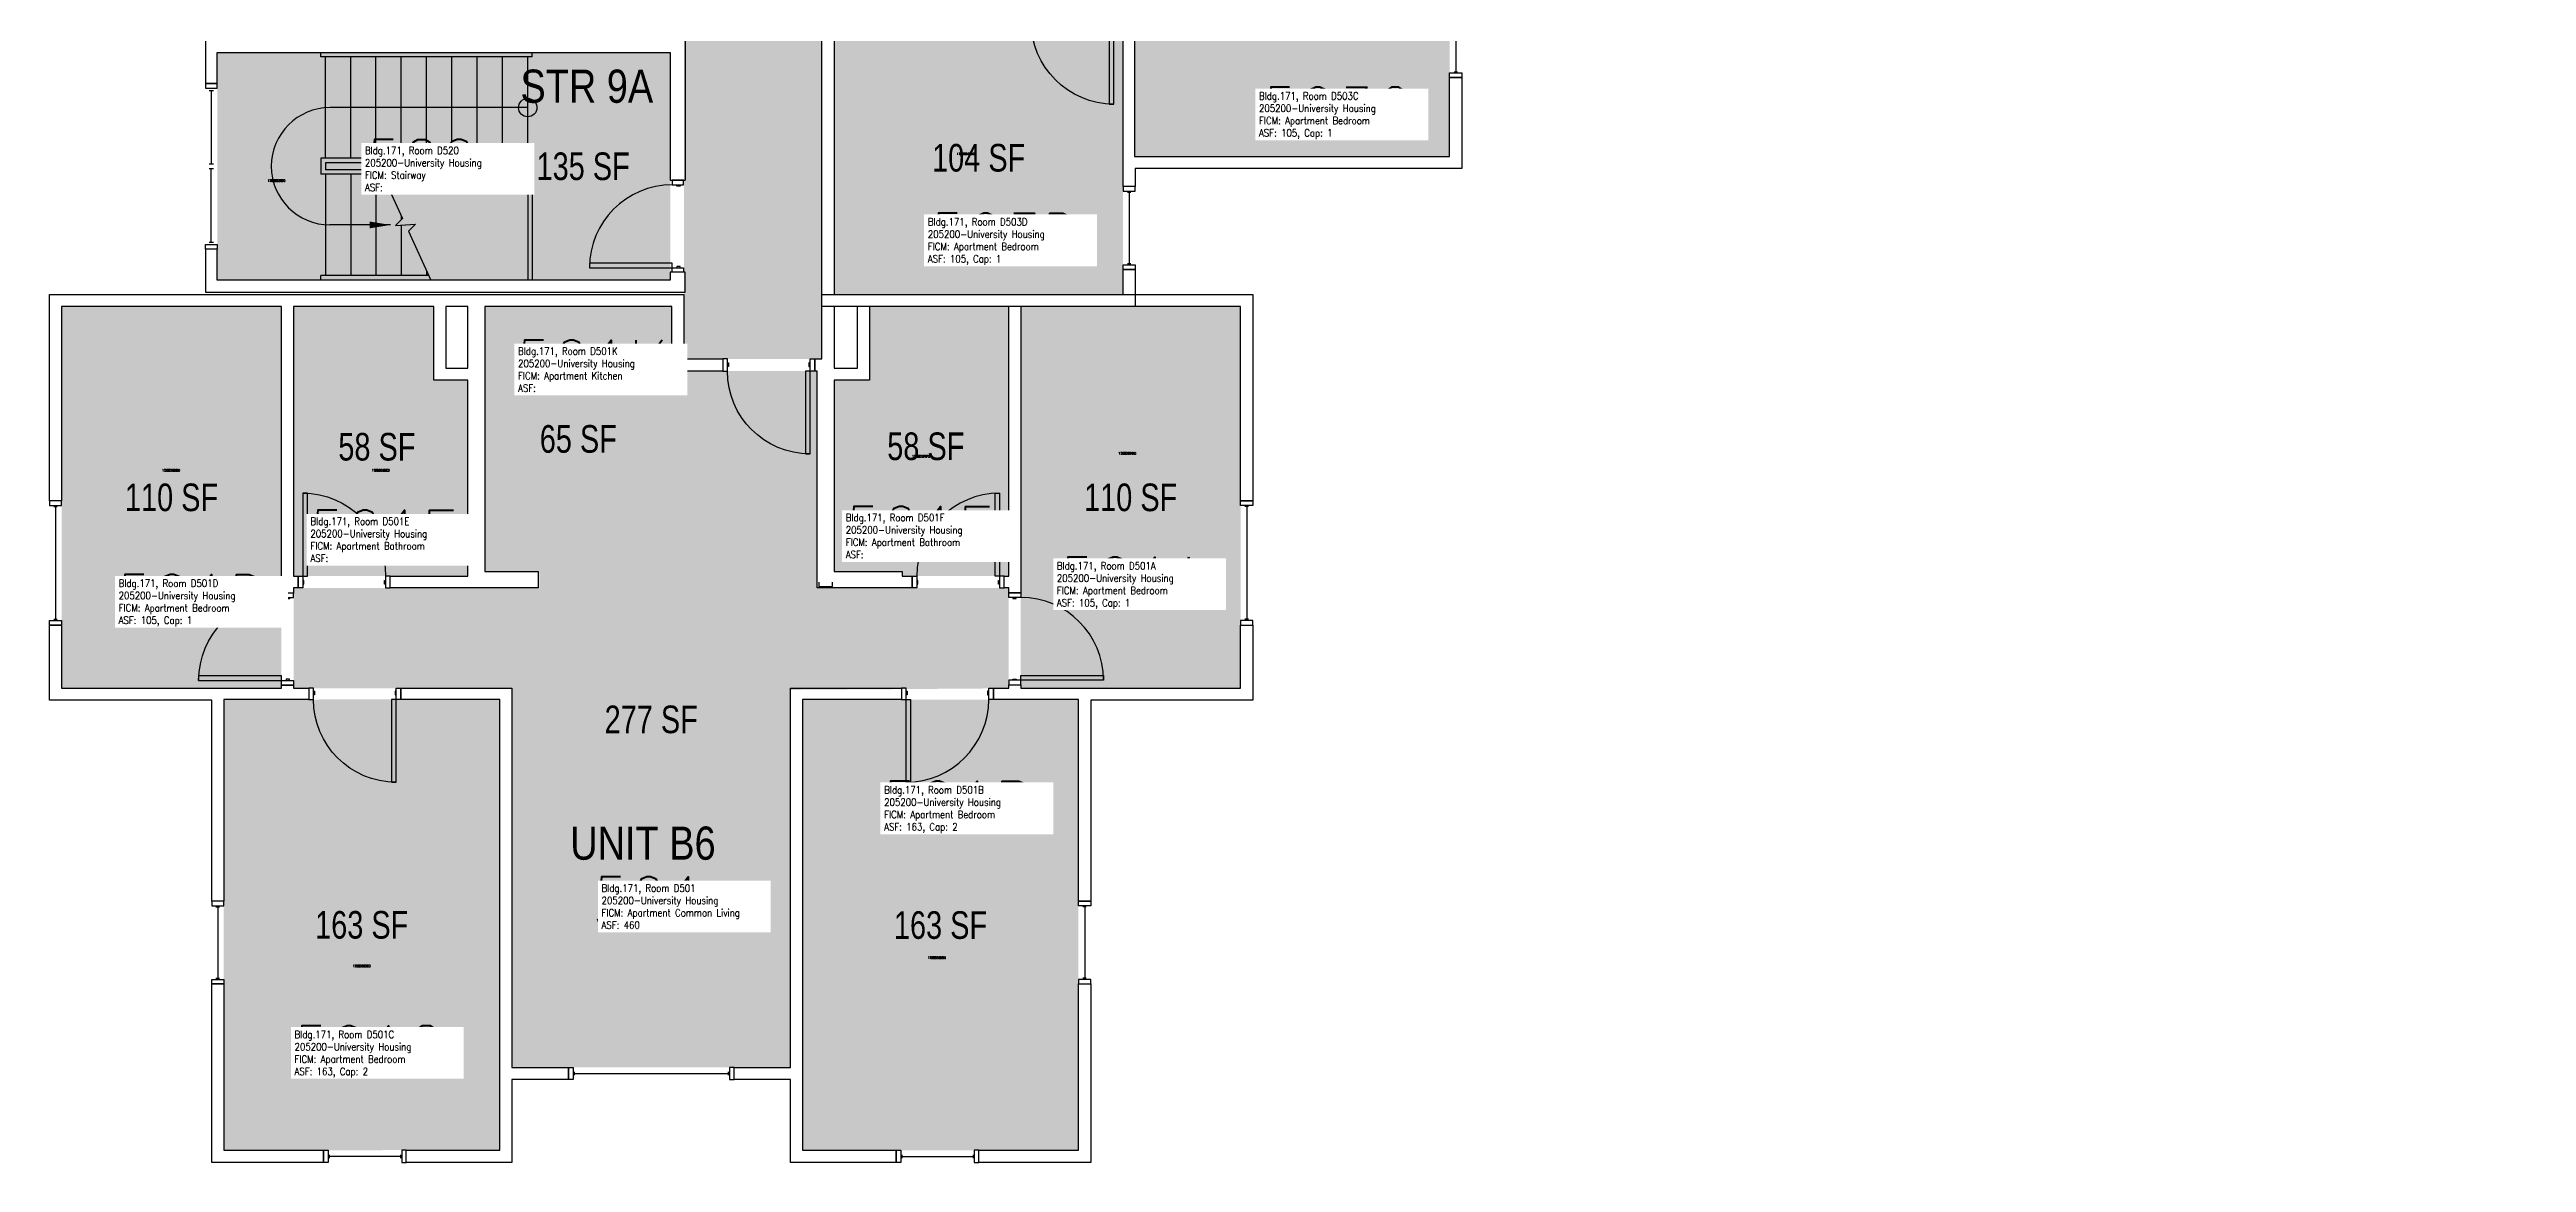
# Model space of a CAD drawing. Header units: inches. Extents: x -102 to 1651, y 245 to 1632.
# Drawn here: x -99 to 978, y 245 to 729 of the extents above; entities that cross this region are included whole.
import ezdxf
from ezdxf.enums import TextEntityAlignment as Align

# ---------------------------------------------------------------- set-up
doc = ezdxf.new("R2010")
doc.units = ezdxf.units.IN
doc.header["$LTSCALE"] = 48
doc.header["$MEASUREMENT"] = 0
for name, color, linetype in [('A-DOOR', 2, 'Continuous'), ('A-FLOR', 3, 'Continuous'), ('A-GLAZ', 1, 'Continuous'), ('A-IDEN-RNUM', 7, 'Continuous'), ('A-IDEN-SNUM', 4, 'Continuous'), ('A-IDEN-VNUM', 4, 'Continuous'), ('A-MISC', 1, 'Continuous'), ('A-WALL', 5, 'Continuous'), ('AREA-TEXT', 3, 'Continuous'), ('Rooms-Category-Color', 7, 'Continuous'), ('Rooms-College-Color', 7, 'Continuous'), ('Rooms-Department-Color', 7, 'Continuous'), ('Rooms-Division-Color', 7, 'Continuous'), ('Rooms-Information', 7, 'Continuous')]:
    doc.layers.add(name, color=color, linetype=linetype)
doc.styles.add('AREA', font='arial.ttf', dxfattribs={"width": 0.75, "height": 12})
doc.styles.add('DIMS', font='ARIALN.TTF')
doc.styles.add('ROOMSNUMBER', font='txt.shx', dxfattribs={"height": 0.03})
doc.styles.add('ROOMVNUMBER', font='simplex.shx', dxfattribs={"width": 0.85})
doc.styles.get("Standard").update_dxf_attribs({"font": 'ARIALN.TTF'})
doc.dimstyles.new('NBA 2004', dxfattribs={"dimscale": 128, "dimtxt": 0.125, "dimasz": 0.09375, "dimexe": 0.125, "dimexo": 0.125, "dimgap": 0.0625, "dimtad": 1, "dimdec": 3, "dimzin": 3, "dimdsep": 46, "dimlunit": 4, "dimtxsty": 'DIMS', "dimblk": 'ARCHTICK', "dimcen": 0.09375, "dimdle": 0.125, "dimclrd": 256, "dimclre": 256, "dimclrt": 2, "dimadec": 0, "dimazin": 0, "dimtfac": 0.75, "dimtdec": 3, "dimtmove": 2, "dimatfit": 2, "dimfxl": 0.125, "dimfrac": 2, "dimtolj": 1, "dimtzin": 0, "dimlwd": -1, "dimlwe": -1, "dimarcsym": 0})

# ---------------------------------------------------------------- blocks, each defined once
blk = doc.blocks.new('_ArchTick')
at = {"color": 0, "linetype": 'ByBlock', "const_width": 0.15}
blk.add_lwpolyline([(-0.5, -0.5), (0.5, 0.5)], dxfattribs=at)

msp = doc.modelspace()

# ---------------------------------------------------------------- hatches: boundary and pattern name
at = {"layer": 'Rooms-Category-Color', "true_color": 0xadadad}
for points in [[(989.6, 1273.7), (989.6, 1349.7), (977.9, 1349.7), (977.9, 1353.7), (615.1, 1353.7), (615.1, 1378.7), (532.8, 1378.7), (532.8, 1353.7), (348.7, 1353.7), (348.7, 1378.7), (266.4, 1378.7), (266.4, 1353.7), (176.6, 1353.7), (176.6, 1264.4), (151.6, 1264.4), (151.6, 1182), (176.6, 1182), (176.6, 594.4), (236.6, 594.4), (236.6, 985.2), (261.6, 985.2), (261.6, 1067.5), (236.6, 1067.5), (236, 1270.4), (381, 1270.4), (381, 1248.9), (524.6, 1248.7), (568.6, 1248.9), (568.6, 1269.7), (654.5, 1269.7), (654.5, 1293.7), (900.2, 1293.7), (900.2, 1269.7), (977.9, 1269.7), (977.9, 1273.7)], [(-26.3, 727.6), (170.7, 727.6), (170.7, 628.6), (-26.3, 628.6)]]:
    msp.add_hatch(color=253, dxfattribs=at).paths.add_polyline_path(points)
at = {"layer": 'Rooms-Category-Color', "true_color": 0x728ef3}
for points in [[(372.9, 682.4), (509.6, 682.4), (509.6, 790), (372.9, 790)], [(241.9, 622.4), (367.6, 622.4), (367.6, 741.1), (241.9, 741.1)], [(1.6, 617.1), (-94, 617.1), (-94, 451.2), (1.6, 451.2)], [(67.9, 617.1), (6.9, 617.1), (6.9, 500), (82.7, 500), (82.7, 585.1), (67.9, 585.1)], [(171.4, 617.1), (90, 617.1), (90, 502), (171.4, 502)], [(317.9, 617.1), (317.9, 500), (271.5, 500), (271.5, 502), (241.9, 502), (241.9, 585.1), (257.3, 585.1), (257.3, 617.1)], [(418.7, 617.1), (323.1, 617.1), (323.1, 492.6), (323.1, 451.2), (418.7, 451.2)], [(101.8, 286.4), (223, 286.4), (223, 450.5), (317.9, 451.2), (317.9, 494.8), (234.6, 494.8), (234.6, 589.1), (171.4, 589.1), (171.4, 502), (113.8, 502), (113.8, 494.8), (6.9, 494.8), (6.9, 451.2), (101.7, 451.2)], [(96.5, 446.4), (-23.5, 446.3), (-23.5, 250.4), (96.5, 250.5)], [(228.2, 446.3), (348.2, 446.2), (348.2, 250.3), (228.2, 250.4)]]:
    msp.add_hatch(color=171, dxfattribs=at).paths.add_polyline_path(points)
at = {"layer": 'Rooms-College-Color', "true_color": 0xadadad}
for points in [[(989.6, 1273.7), (989.6, 1349.7), (977.9, 1349.7), (977.9, 1353.7), (615.1, 1353.7), (615.1, 1378.7), (532.8, 1378.7), (532.8, 1353.7), (348.7, 1353.7), (348.7, 1378.7), (266.4, 1378.7), (266.4, 1353.7), (176.6, 1353.7), (176.6, 1264.4), (151.6, 1264.4), (151.6, 1182), (176.6, 1182), (176.6, 594.4), (236.6, 594.4), (236.6, 985.2), (261.6, 985.2), (261.6, 1067.5), (236.6, 1067.5), (236, 1270.4), (381, 1270.4), (381, 1248.9), (524.6, 1248.7), (568.6, 1248.9), (568.6, 1269.7), (654.5, 1269.7), (654.5, 1293.7), (900.2, 1293.7), (900.2, 1269.7), (977.9, 1269.7), (977.9, 1273.7)], [(372.9, 682.4), (509.6, 682.4), (509.6, 790), (372.9, 790)], [(241.9, 622.4), (367.6, 622.4), (367.6, 741.1), (241.9, 741.1)], [(-26.3, 727.6), (170.7, 727.6), (170.7, 628.6), (-26.3, 628.6)], [(1.6, 617.1), (-94, 617.1), (-94, 451.2), (1.6, 451.2)], [(67.9, 617.1), (6.9, 617.1), (6.9, 500), (82.7, 500), (82.7, 585.1), (67.9, 585.1)], [(171.4, 617.1), (90, 617.1), (90, 502), (171.4, 502)], [(317.9, 617.1), (317.9, 500), (271.5, 500), (271.5, 502), (241.9, 502), (241.9, 585.1), (257.3, 585.1), (257.3, 617.1)], [(418.7, 617.1), (323.1, 617.1), (323.1, 492.6), (323.1, 451.2), (418.7, 451.2)], [(101.8, 286.4), (223, 286.4), (223, 450.5), (317.9, 451.2), (317.9, 494.8), (234.6, 494.8), (234.6, 589.1), (171.4, 589.1), (171.4, 502), (113.8, 502), (113.8, 494.8), (6.9, 494.8), (6.9, 451.2), (101.7, 451.2)], [(96.5, 446.4), (-23.5, 446.3), (-23.5, 250.4), (96.5, 250.5)], [(228.2, 446.3), (348.2, 446.2), (348.2, 250.3), (228.2, 250.4)]]:
    msp.add_hatch(color=253, dxfattribs=at).paths.add_polyline_path(points)
at = {"layer": 'Rooms-Department-Color', "true_color": 0xacacac}
for points in [[(989.6, 1273.7), (989.6, 1349.7), (977.9, 1349.7), (977.9, 1353.7), (615.1, 1353.7), (615.1, 1378.7), (532.8, 1378.7), (532.8, 1353.7), (348.7, 1353.7), (348.7, 1378.7), (266.4, 1378.7), (266.4, 1353.7), (176.6, 1353.7), (176.6, 1264.4), (151.6, 1264.4), (151.6, 1182), (176.6, 1182), (176.6, 594.4), (236.6, 594.4), (236.6, 985.2), (261.6, 985.2), (261.6, 1067.5), (236.6, 1067.5), (236, 1270.4), (381, 1270.4), (381, 1248.9), (524.6, 1248.7), (568.6, 1248.9), (568.6, 1269.7), (654.5, 1269.7), (654.5, 1293.7), (900.2, 1293.7), (900.2, 1269.7), (977.9, 1269.7), (977.9, 1273.7)], [(-26.3, 727.6), (170.7, 727.6), (170.7, 628.6), (-26.3, 628.6)]]:
    msp.add_hatch(color=253, dxfattribs=at).paths.add_polyline_path(points)
at = {"layer": 'Rooms-Department-Color', "true_color": 0x604aed}
for points in [[(372.9, 682.4), (509.6, 682.4), (509.6, 790), (372.9, 790)], [(241.9, 622.4), (367.6, 622.4), (367.6, 741.1), (241.9, 741.1)], [(1.6, 617.1), (-94, 617.1), (-94, 451.2), (1.6, 451.2)], [(67.9, 617.1), (6.9, 617.1), (6.9, 500), (82.7, 500), (82.7, 585.1), (67.9, 585.1)], [(171.4, 617.1), (90, 617.1), (90, 502), (171.4, 502)], [(317.9, 617.1), (317.9, 500), (271.5, 500), (271.5, 502), (241.9, 502), (241.9, 585.1), (257.3, 585.1), (257.3, 617.1)], [(418.7, 617.1), (323.1, 617.1), (323.1, 492.6), (323.1, 451.2), (418.7, 451.2)], [(101.8, 286.4), (223, 286.4), (223, 450.5), (317.9, 451.2), (317.9, 494.8), (234.6, 494.8), (234.6, 589.1), (171.4, 589.1), (171.4, 502), (113.8, 502), (113.8, 494.8), (6.9, 494.8), (6.9, 451.2), (101.7, 451.2)], [(96.5, 446.4), (-23.5, 446.3), (-23.5, 250.4), (96.5, 250.5)], [(228.2, 446.3), (348.2, 446.2), (348.2, 250.3), (228.2, 250.4)]]:
    msp.add_hatch(color=173, dxfattribs=at).paths.add_polyline_path(points)
at = {"layer": 'Rooms-Division-Color', "true_color": 0xadadad}
for points in [[(989.6, 1273.7), (989.6, 1349.7), (977.9, 1349.7), (977.9, 1353.7), (615.1, 1353.7), (615.1, 1378.7), (532.8, 1378.7), (532.8, 1353.7), (348.7, 1353.7), (348.7, 1378.7), (266.4, 1378.7), (266.4, 1353.7), (176.6, 1353.7), (176.6, 1264.4), (151.6, 1264.4), (151.6, 1182), (176.6, 1182), (176.6, 594.4), (236.6, 594.4), (236.6, 985.2), (261.6, 985.2), (261.6, 1067.5), (236.6, 1067.5), (236, 1270.4), (381, 1270.4), (381, 1248.9), (524.6, 1248.7), (568.6, 1248.9), (568.6, 1269.7), (654.5, 1269.7), (654.5, 1293.7), (900.2, 1293.7), (900.2, 1269.7), (977.9, 1269.7), (977.9, 1273.7)], [(-26.3, 727.6), (170.7, 727.6), (170.7, 628.6), (-26.3, 628.6)]]:
    msp.add_hatch(color=253, dxfattribs=at).paths.add_polyline_path(points)
at = {"layer": 'Rooms-Division-Color', "true_color": 0x604aed}
for points in [[(372.9, 682.4), (509.6, 682.4), (509.6, 790), (372.9, 790)], [(241.9, 622.4), (367.6, 622.4), (367.6, 741.1), (241.9, 741.1)], [(1.6, 617.1), (-94, 617.1), (-94, 451.2), (1.6, 451.2)], [(67.9, 617.1), (6.9, 617.1), (6.9, 500), (82.7, 500), (82.7, 585.1), (67.9, 585.1)], [(171.4, 617.1), (90, 617.1), (90, 502), (171.4, 502)], [(317.9, 617.1), (317.9, 500), (271.5, 500), (271.5, 502), (241.9, 502), (241.9, 585.1), (257.3, 585.1), (257.3, 617.1)], [(418.7, 617.1), (323.1, 617.1), (323.1, 492.6), (323.1, 451.2), (418.7, 451.2)], [(101.8, 286.4), (223, 286.4), (223, 450.5), (317.9, 451.2), (317.9, 494.8), (234.6, 494.8), (234.6, 589.1), (171.4, 589.1), (171.4, 502), (113.8, 502), (113.8, 494.8), (6.9, 494.8), (6.9, 451.2), (101.7, 451.2)], [(96.5, 446.4), (-23.5, 446.3), (-23.5, 250.4), (96.5, 250.5)], [(228.2, 446.3), (348.2, 446.2), (348.2, 250.3), (228.2, 250.4)]]:
    msp.add_hatch(color=173, dxfattribs=at).paths.add_polyline_path(points)

# ---------------------------------------------------------------- linework, layer by layer
at = {"layer": 'A-DOOR'}
for points in [[(363.6, 741.1), (361.6, 741.1), (361.6, 705.1), (363.6, 705.1)], [(176.5, 670), (176.5, 672), (171.5, 672), (171.5, 670)], [(175, 670), (175, 669.5), (173.5, 669.5), (173.5, 670)], [(171.5, 634), (171.5, 636), (135.5, 636), (135.5, 634)], [(176.5, 634), (176.5, 632), (171.5, 632), (171.5, 634)], [(175, 634), (175, 634.5), (173.5, 634.5), (173.5, 634)], [(195.5, 594.4), (193.5, 594.4), (193.5, 589.1), (195.5, 589.1)], [(195.5, 592.6), (196, 592.6), (196, 591.1), (195.5, 591.1)], [(231.5, 592.6), (231, 592.6), (231, 591.1), (231.5, 591.1)], [(231.5, 594.4), (233.5, 594.4), (233.5, 589.1), (231.5, 589.1)], [(231.5, 589.1), (229.5, 589.1), (229.5, 553.1), (231.5, 553.1)], [(10.9, 500), (12.9, 500), (12.9, 536), (10.9, 536)], [(313.9, 500), (311.9, 500), (311.9, 536), (313.9, 536)], [(10.9, 494.8), (8.9, 494.8), (8.9, 500), (10.9, 500)], [(10.9, 496.5), (11.4, 496.5), (11.4, 498), (10.9, 498)], [(46.9, 496.5), (46.4, 496.5), (46.4, 498), (46.9, 498)], [(46.9, 494.8), (48.9, 494.8), (48.9, 500), (46.9, 500)], [(277.9, 494.8), (275.9, 494.8), (275.9, 500), (277.9, 500)], [(277.9, 496.5), (278.4, 496.5), (278.4, 498), (277.9, 498)], [(313.9, 496.5), (313.4, 496.5), (313.4, 498), (313.9, 498)], [(313.9, 494.8), (315.9, 494.8), (315.9, 500), (313.9, 500)], [(6.9, 490.6), (6.9, 492.6), (1.6, 492.6), (1.6, 490.6)], [(5.1, 490.6), (5.1, 490.1), (3.6, 490.1), (3.6, 490.6)], [(317.9, 490.7), (317.9, 492.7), (323.1, 492.7), (323.1, 490.7)], [(319.6, 490.7), (319.6, 490.2), (321.1, 490.2), (321.1, 490.7)], [(1.6, 454.6), (1.6, 456.6), (-34.4, 456.6), (-34.4, 454.6)], [(6.9, 454.6), (6.9, 452.6), (1.6, 452.6), (1.6, 454.6)], [(5.1, 454.6), (5.1, 455.1), (3.6, 455.1), (3.6, 454.6)], [(317.9, 454.7), (317.9, 452.7), (323.1, 452.7), (323.1, 454.7)], [(319.6, 454.7), (319.6, 455.2), (321.1, 455.2), (321.1, 454.7)], [(323.1, 454.7), (323.1, 456.7), (359.1, 456.7), (359.1, 454.7)], [(15.5, 451.2), (13.5, 451.2), (13.5, 446.4), (15.5, 446.4)], [(15.5, 449.9), (16, 449.9), (16, 448.4), (15.5, 448.4)], [(51.5, 446.4), (49.5, 446.4), (49.5, 410.4), (51.5, 410.4)], [(51.5, 449.9), (51, 449.9), (51, 448.4), (51.5, 448.4)], [(51.5, 451.2), (53.5, 451.2), (53.5, 446.4), (51.5, 446.4)], [(273.2, 451.2), (271.2, 451.2), (271.2, 446.4), (273.2, 446.4)], [(273.2, 449.9), (273.7, 449.9), (273.7, 448.4), (273.2, 448.4)], [(273.2, 446.4), (275.2, 446.4), (275.2, 410.4), (273.2, 410.4)], [(309.2, 449.9), (308.7, 449.9), (308.7, 448.4), (309.2, 448.4)], [(309.2, 451.2), (311.2, 451.2), (311.2, 446.4), (309.2, 446.4)]]:
    msp.add_lwpolyline(points, close=True, dxfattribs=at)
at = {"layer": 'A-DOOR', "extrusion": (0, 0, -1)}
for centre, start, end in [((-363.6, 741.1), 270, 0), ((-231.5, 589.1), 270, 0), ((-10.9, 500), 90, 180), ((-1.6, 454.6), 0, 90), ((-51.5, 446.4), 270, 0)]:
    msp.add_arc(centre, 36, start, end, dxfattribs=at)
at = {"layer": 'A-DOOR'}
for centre, start, end in [((171.5, 634), 90, 180), ((313.9, 500), 90, 180), ((323.1, 454.7), 0, 90), ((273.2, 446.4), 270, 0)]:
    msp.add_arc(centre, 36, start, end, dxfattribs=at)
at = {"layer": 'A-FLOR'}
for p, q in [((18.7, 725.6), (18.7, 727.6)), ((110.7, 725.6), (18.7, 725.6)), ((20.7, 681.6), (20.7, 725.6)), ((31.7, 681.6), (31.7, 725.6)), ((42.7, 681.6), (42.7, 725.6)), ((53.7, 681.6), (53.7, 725.6)), ((64.7, 681.6), (64.7, 725.6)), ((75.7, 681.6), (75.7, 725.6)), ((86.7, 681.6), (86.7, 725.6)), ((97.7, 681.6), (97.7, 725.6)), ((108.7, 681.6), (108.7, 725.6)), ((110.7, 725.6), (110.7, 727.6)), ((108.7, 703.6), (22.7, 703.6)), ((110.7, 681.6), (18.7, 681.6)), ((18.7, 681.6), (18.7, 674.6)), ((108.7, 679.6), (20.7, 679.6)), ((20.7, 679.6), (20.7, 676.6)), ((108.7, 679.6), (108.7, 628.6)), ((110.7, 681.6), (110.7, 628.6)), ((45.5, 674.6), (18.7, 674.6)), ((44.6, 676.6), (20.7, 676.6)), ((20.7, 674.6), (20.7, 630.6)), ((31.7, 674.6), (31.7, 630.6)), ((42.7, 674.6), (42.7, 630.6)), ((53.7, 656.6), (53.7, 654.8)), ((53.7, 652.5), (53.7, 630.6)), ((65.6, 630.6), (18.7, 630.6)), ((18.7, 628.6), (18.7, 630.6)), ((64.7, 632.4), (64.7, 630.6))]:
    msp.add_line(p, q, dxfattribs=at)
msp.add_lwpolyline([(44.6, 676.6), (54.3, 655.4), (51.2, 652.3), (59.9, 653), (56.8, 649.9), (66.5, 628.6)], dxfattribs=at)
msp.add_circle((108.7, 703.6), 4, dxfattribs=at)
msp.add_arc((22.7, 678.1), 25.5, 90, 270, dxfattribs=at)
at = {"layer": 'A-GLAZ'}
for p, q in [((512.3, 768.2), (512.3, 719.2)), ((-29.9, 711.1), (-27.9, 711.1)), ((-28.9, 711.1), (-28.9, 679.1)), ((511.5, 719.2), (513, 719.2)), ((-29.9, 679.1), (-27.9, 679.1)), ((-29.9, 677.1), (-27.9, 677.1)), ((-28.9, 645.1), (-28.9, 677.1)), ((369.5, 666.8), (371, 666.8)), ((370.3, 666.8), (370.3, 635.8)), ((-29.9, 645.1), (-27.9, 645.1)), ((369.5, 635.8), (371, 635.8)), ((-97.4, 530.2), (-95.9, 530.2)), ((-96.6, 530.2), (-96.6, 481.2)), ((422.1, 530.2), (420.6, 530.2)), ((421.4, 530.2), (421.4, 481.2)), ((-97.4, 481.2), (-95.9, 481.2)), ((422.1, 481.2), (420.6, 481.2)), ((-26.9, 356.2), (-25.4, 356.2)), ((-26.1, 356.2), (-26.1, 325.2)), ((351.6, 356.2), (350.1, 356.2)), ((350.9, 356.2), (350.9, 325.2)), ((-26.9, 325.2), (-25.4, 325.2)), ((351.6, 325.2), (350.1, 325.2)), ((128.9, 284.5), (128.9, 283)), ((195.9, 283.7), (128.9, 283.7)), ((195.9, 284.5), (195.9, 283)), ((22.4, 248.5), (22.4, 247)), ((53.4, 247.7), (22.4, 247.7)), ((53.4, 248.5), (53.4, 247)), ((271.4, 248.5), (271.4, 247)), ((271.4, 247.7), (302.4, 247.7)), ((302.4, 248.5), (302.4, 247))]:
    msp.add_line(p, q, dxfattribs=at)
for points in [[(-26.4, 712.1), (-26.4, 714.1), (-31.4, 714.1), (-31.4, 712.1)], [(514.9, 718.7), (514.9, 716.7), (509.6, 716.7), (509.6, 718.7)], [(372.9, 667.3), (372.9, 669.3), (367.6, 669.3), (367.6, 667.3)], [(-26.4, 644.1), (-26.4, 642.1), (-31.4, 642.1), (-31.4, 644.1)], [(372.9, 635.3), (372.9, 633.3), (367.6, 633.3), (367.6, 635.3)], [(-94, 530.7), (-94, 532.7), (-99.3, 532.7), (-99.3, 530.7)], [(418.7, 530.7), (418.7, 532.7), (424, 532.7), (424, 530.7)], [(-94, 480.7), (-94, 478.7), (-99.3, 478.7), (-99.3, 480.7)], [(418.7, 480.7), (418.7, 478.7), (424, 478.7), (424, 480.7)], [(-23.5, 356.7), (-23.5, 358.7), (-28.7, 358.7), (-28.7, 356.7)], [(348.2, 356.7), (348.2, 358.7), (353.5, 358.7), (353.5, 356.7)], [(-23.5, 324.7), (-23.5, 322.7), (-28.7, 322.7), (-28.7, 324.7)], [(348.2, 324.7), (348.2, 322.7), (353.5, 322.7), (353.5, 324.7)], [(128.4, 281.1), (126.4, 281.1), (126.4, 286.4), (128.4, 286.4)], [(196.4, 281.1), (198.4, 281.1), (198.4, 286.4), (196.4, 286.4)], [(21.9, 245.1), (19.9, 245.1), (19.9, 250.4), (21.9, 250.4)], [(53.9, 245.1), (55.9, 245.1), (55.9, 250.4), (53.9, 250.4)], [(270.9, 245.1), (268.9, 245.1), (268.9, 250.4), (270.9, 250.4)], [(302.9, 245.1), (304.9, 245.1), (304.9, 250.4), (302.9, 250.4)]]:
    msp.add_lwpolyline(points, close=True, dxfattribs=at)
at = {"layer": 'A-WALL'}
for p, q in [((236.6, 617.1), (236.6, 745.7)), ((372.5, 749), (372.5, 682.4)), ((-31.5, 732.9), (-31.5, 714.1)), ((177.2, 738.9), (177.2, 672)), ((241.9, 741.1), (241.9, 622.4)), ((367.6, 677.8), (367.6, 741.1)), ((-26.3, 727.6), (170.7, 727.6)), ((-26.3, 714.1), (-26.3, 727.6)), ((170.7, 727.6), (170.7, 672)), ((-31.5, 714.1), (-26.3, 714.1)), ((509.6, 682.4), (509.6, 716.7)), ((509.6, 716.7), (514.9, 716.7)), ((514.9, 716.7), (514.9, 677.1)), ((372.5, 682.4), (509.6, 682.4)), ((170.7, 672), (177.2, 672)), ((367.6, 669.3), (367.6, 677.8)), ((372.9, 669.3), (367.6, 669.3)), ((514.9, 677.1), (372.9, 677.1)), ((372.9, 677.1), (372.9, 669.3)), ((-26.3, 642.1), (-31.5, 642.1)), ((-31.5, 642.1), (-31.5, 623.4)), ((-26.3, 628.6), (-26.3, 642.1)), ((170.7, 628.6), (-26.3, 628.6)), ((177.2, 632), (170.7, 632)), ((170.7, 632), (170.7, 628.6)), ((177.2, 623.4), (177.2, 632)), ((367.6, 622.4), (367.6, 633.3)), ((367.6, 633.3), (372.9, 633.3)), ((372.9, 633.3), (372.9, 617.1)), ((-99.3, 532.7), (-99.3, 622.4)), ((-99.3, 622.4), (176.6, 622.4)), ((-94, 617.1), (-94, 532.7)), ((1.6, 617.1), (-94, 617.1)), ((-31.5, 623.4), (177.2, 623.4)), ((1.6, 492.6), (1.6, 617.1)), ((67.9, 617.1), (6.9, 617.1)), ((6.9, 617.1), (6.9, 500)), ((67.9, 585.1), (67.9, 617.1)), ((82.7, 617.1), (73.1, 617.1)), ((73.1, 617.1), (73.1, 590.4)), ((82.7, 590.4), (82.7, 617.1)), ((171.4, 617.1), (90, 617.1)), ((90, 617.1), (90, 502)), ((171.4, 589.1), (171.4, 617.1)), ((176.6, 622.4), (176.6, 594.4)), ((236.6, 622.4), (424, 622.4)), ((236.6, 594.4), (236.6, 622.4)), ((372.9, 617.1), (236.6, 617.1)), ((241.9, 622.4), (367.6, 622.4)), ((252.1, 617.1), (241.9, 617.1)), ((241.9, 617.1), (241.9, 590.4)), ((252.1, 590.4), (252.1, 617.1)), ((317.9, 617.1), (257.3, 617.1)), ((257.3, 617.1), (257.3, 585.1)), ((317.9, 500), (317.9, 617.1)), ((418.7, 617.1), (323.1, 617.1)), ((323.1, 617.1), (323.1, 492.7)), ((418.7, 532.7), (418.7, 617.1)), ((424, 622.4), (424, 532.7)), ((176.6, 594.4), (193.5, 594.4)), ((193.5, 594.4), (193.5, 589.1)), ((233.5, 589.1), (233.5, 594.4)), ((233.5, 594.4), (236.6, 594.4)), ((82.7, 585.1), (67.9, 585.1)), ((73.1, 590.4), (82.7, 590.4)), ((82.7, 500), (82.7, 585.1)), ((193.5, 589.1), (171.4, 589.1)), ((234.6, 589.1), (233.5, 589.1)), ((234.6, 494.8), (234.6, 589.1)), ((241.9, 590.4), (252.1, 590.4)), ((241.9, 585.1), (241.9, 502)), ((257.3, 585.1), (241.9, 585.1)), ((-94, 532.7), (-99.3, 532.7)), ((424, 532.7), (418.7, 532.7)), ((6.9, 500), (8.9, 500)), ((8.9, 500), (8.9, 494.8)), ((48.9, 494.8), (48.9, 500)), ((48.9, 500), (82.7, 500)), ((90, 502), (113.2, 502)), ((113.2, 502), (113.2, 494.8)), ((235.3, 497.4), (235.3, 495.4)), ((241.3, 495.4), (241.3, 497.4)), ((241.9, 502), (271.5, 502)), ((271.5, 502), (271.5, 500)), ((271.5, 500), (275.9, 500)), ((275.9, 500), (275.9, 494.8)), ((315.9, 494.8), (315.9, 500)), ((315.9, 500), (317.9, 500)), ((6.9, 492.6), (1.6, 492.6)), ((8.9, 494.8), (6.9, 494.8)), ((6.9, 494.8), (6.9, 492.6)), ((85.5, 494.8), (48.9, 494.8)), ((113.2, 494.8), (85.5, 494.8)), ((269.1, 494.8), (234.6, 494.8)), ((235.3, 495.4), (241.3, 495.4)), ((275.9, 494.8), (269.1, 494.8)), ((317.9, 494.8), (315.9, 494.8)), ((317.9, 492.7), (317.9, 494.8)), ((323.1, 492.7), (317.9, 492.7)), ((-99.3, 446), (-99.3, 478.7)), ((-99.3, 478.7), (-94, 478.7)), ((-94, 478.7), (-94, 451.2)), ((418.7, 451.2), (418.7, 478.7)), ((418.7, 478.7), (424, 478.7)), ((424, 478.7), (424, 446)), ((1.6, 451.2), (1.6, 452.6)), ((1.6, 452.6), (6.9, 452.6)), ((6.9, 452.6), (6.9, 451.2)), ((317.9, 451.2), (317.9, 452.7)), ((317.9, 452.7), (323.1, 452.7)), ((323.1, 452.7), (323.1, 451.2)), ((-28.7, 446), (-99.3, 446)), ((-94, 451.2), (-28.1, 451.2)), ((-28.7, 358.7), (-28.7, 446)), ((-28.1, 451.2), (1.6, 451.2)), ((-23.5, 446.4), (-23.5, 358.7)), ((13.5, 446.4), (-23.5, 446.4)), ((6.9, 451.2), (13.5, 451.2)), ((13.5, 451.2), (13.5, 446.4)), ((53.5, 446.4), (53.5, 451.2)), ((53.5, 451.2), (101.8, 451.2)), ((96.5, 446.4), (53.5, 446.4)), ((96.5, 250.4), (96.5, 446.4)), ((101.8, 451.2), (101.8, 286.4)), ((223, 451.2), (271.2, 451.2)), ((223, 286.4), (223, 451.2)), ((271.2, 446.4), (228.2, 446.4)), ((228.2, 446.4), (228.2, 250.4)), ((271.2, 451.2), (271.2, 446.4)), ((311.2, 446.4), (311.2, 451.2)), ((311.2, 451.2), (317.9, 451.2)), ((348.2, 446.4), (311.2, 446.4)), ((323.1, 451.2), (352.9, 451.2)), ((348.2, 358.7), (348.2, 446.4)), ((352.9, 451.2), (418.7, 451.2)), ((424, 446), (353.5, 446)), ((353.5, 446), (353.5, 358.7)), ((-23.5, 358.7), (-28.7, 358.7)), ((353.5, 358.7), (348.2, 358.7)), ((-28.7, 245.1), (-28.7, 322.7)), ((-28.7, 322.7), (-23.5, 322.7)), ((-23.5, 322.7), (-23.5, 250.4)), ((348.2, 250.4), (348.2, 322.7)), ((348.2, 322.7), (353.5, 322.7)), ((353.5, 322.7), (353.5, 245.1)), ((101.8, 286.4), (126.4, 286.4)), ((126.4, 281.1), (101.8, 281.1)), ((101.8, 281.1), (101.8, 245.1)), ((126.4, 286.4), (126.4, 281.1)), ((198.4, 281.1), (198.4, 286.4)), ((198.4, 286.4), (223, 286.4)), ((223, 281.1), (198.4, 281.1)), ((223, 245.1), (223, 281.1)), ((-23.5, 250.4), (19.9, 250.4)), ((19.9, 250.4), (19.9, 245.1)), ((55.9, 245.1), (55.9, 250.4)), ((55.9, 250.4), (96.5, 250.4)), ((228.2, 250.4), (268.9, 250.4)), ((268.9, 250.4), (268.9, 245.1)), ((304.9, 245.1), (304.9, 250.4)), ((304.9, 250.4), (348.2, 250.4)), ((19.9, 245.1), (-28.7, 245.1)), ((101.8, 245.1), (55.9, 245.1)), ((268.9, 245.1), (223, 245.1)), ((353.5, 245.1), (304.9, 245.1))]:
    msp.add_line(p, q, dxfattribs=at)

# ---------------------------------------------------------------- texts
at = {"layer": 'A-IDEN-RNUM', "style": 'ROOMSNUMBER', "width": 0.85}
for s, p in [('0503-D0', (299.1, 683.5)), ('0520-00', (-0.6, 671.9)), ('0501-K0', (125.8, 591.6)), ('0501-F0', (279.7, 552)), ('0501-A0', (369.4, 553.3)), ('0501-D0', (-46.4, 545.9)), ('0501-E0', (44.8, 545.9)), ('0501-00', (166.3, 356.6)), ('0501-B0', (286.6, 334.1)), ('0501-C0', (36.5, 330.5))]:
    msp.add_text(s, height=1, dxfattribs=at).set_placement(p, align=Align.MIDDLE_CENTER)
at = {"layer": 'A-IDEN-SNUM', "style": 'ROOMSNUMBER', "width": 0.85}
for s, p in [('1710D503D0', (299.1, 683.5)), ('1710D52000', (-0.6, 671.9)), ('1710D501K0', (125.8, 591.6)), ('1710D501F0', (279.7, 552)), ('1710D501A0', (369.4, 553.3)), ('1710D501D0', (-46.4, 545.9)), ('1710D501E0', (44.8, 545.9)), ('1710D50100', (166.3, 356.6)), ('1710D501B0', (286.6, 334.1)), ('1710D501C0', (36.5, 330.5))]:
    msp.add_text(s, height=1, dxfattribs=at).set_placement(p, align=Align.MIDDLE_CENTER)
at = {"layer": 'A-IDEN-VNUM', "style": 'ROOMVNUMBER', "width": 0.85}
for s, p in [('503C', (460.9, 701.2)), ('520', (62.5, 678.5)), ('503D', (316.4, 646.4)), ('501K', (136.4, 591.3)), ('501E', (45.7, 517.4)), ('501F', (278.4, 519)), ('501A', (371.5, 497)), ('501D', (-37.4, 489.4)), ('501B', (295.6, 399.6)), ('501', (161.3, 358)), ('501C', (39.6, 293.3))]:
    msp.add_text(s, height=22.5, dxfattribs=at).set_placement(p, align=Align.MIDDLE_CENTER)
at = {"layer": 'A-MISC'}
for s, p in [('STR 9A', (134.4, 705.7)), ('UNIT B6', (158.8, 376.7))]:
    msp.add_text(s, height=14.4, dxfattribs=at).set_placement(p, align=Align.CENTER)
at = {"layer": 'AREA-TEXT', "style": 'AREA', "width": 0.75}
for s, p in [('135 SF', (132.8, 678.1)), ('104 SF', (304.8, 681.8)), ('58 SF', (43.1, 556.2)), ('65 SF', (130.7, 559.6)), ('58 SF', (281.8, 556.4)), ('110 SF', (-46.2, 534.2)), ('110 SF', (370.9, 534.2)), ('277 SF', (162.4, 437.7)), ('163 SF', (36.5, 348.4)), ('163 SF', (288.2, 348.3))]:
    msp.add_text(s, height=12, dxfattribs=at).set_placement(p, align=Align.MIDDLE_CENTER)

# ---------------------------------------------------------------- leaders
at = {"layer": 'A-FLOR'}
msp.add_leader([(49, 652.6), (22.7, 652.6)], dimstyle='NBA 2004', override={"dimscale": 96, "dimasz": 0.09375, "dimgap": 0.0625, "dimtad": 0}, dxfattribs=at)

# ---------------------------------------------------------------- next in the draw order: texts
at = {"layer": 'Rooms-Information', "char_height": 3.214, "width": 72, "attachment_point": 7, "style": 'ROOMVNUMBER', "bg_fill": 3, "box_fill_scale": 1.5, "bg_fill_color": 256, "bg_fill_true_color": 13158600, "bg_fill_transparency": 0}
for s, insert in [('Bldg.171, Room D503C^M^J205200-University Housing^M^JFICM: Apartment Bedroom^M^JASF: 105, Cap: 1', (426.7, 689.9)), ('Bldg.171, Room D520^M^J205200-University Housing^M^JFICM: Stairway^M^JASF: ', (37.9, 667.3)), ('Bldg.171, Room D503D^M^J205200-University Housing^M^JFICM: Apartment Bedroom^M^JASF: 105, Cap: 1', (282.7, 635.2)), ('Bldg.171, Room D501K^M^J205200-University Housing^M^JFICM: Apartment Kitchen^M^JASF: ', (104.5, 580.1)), ('Bldg.171, Room D501F^M^J205200-University Housing^M^JFICM: Apartment Bathroom^M^JASF: ', (247, 507.7)), ('Bldg.171, Room D501E^M^J205200-University Housing^M^JFICM: Apartment Bathroom^M^JASF: ', (14.2, 506.1)), ('Bldg.171, Room D501A^M^J205200-University Housing^M^JFICM: Apartment Bedroom^M^JASF: 105, Cap: 1', (338.8, 485.7)), ('Bldg.171, Room D501D^M^J205200-University Housing^M^JFICM: Apartment Bedroom^M^JASF: 105, Cap: 1', (-69.2, 478.1)), ('Bldg.171, Room D501B^M^J205200-University Housing^M^JFICM: Apartment Bedroom^M^JASF: 163, Cap: 2', (263.7, 388.3)), ('Bldg.171, Room D501^M^J205200-University Housing^M^JFICM: Apartment Common Living^M^JASF: 460', (140.8, 346.7)), ('Bldg.171, Room D501C^M^J205200-University Housing^M^JFICM: Apartment Bedroom^M^JASF: 163, Cap: 2', (7.3, 282))]:
    msp.add_mtext(s, dxfattribs=dict(at, insert=insert))

doc.saveas('drawing.dxf')
